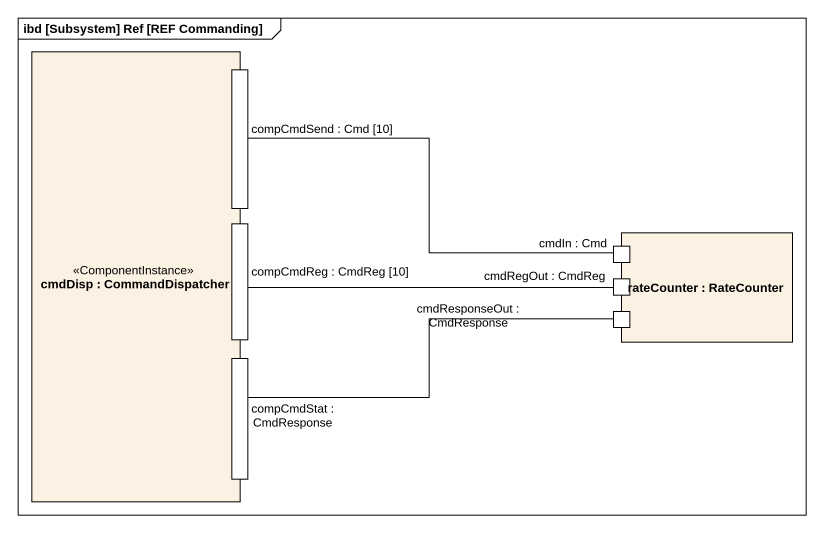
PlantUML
@startuml
mainframe ibd [Subsystem] Ref [REF Commanding]
rectangle "cmdDisp : CommandDispatcher" as cmdDisp <<ComponentInstance>> {
  port "compCmdSend : Cmd [10]" as compCmdSend_Cmd_10
  port "compCmdReg : CmdReg [10]" as compCmdReg_CmdReg_10
  port "compCmdStat : CmdResponse" as compCmdStat_CmdResponse
}
rectangle "rateCounter : RateCounter" as rateCounter {
  port "cmdIn : Cmd" as cmdIn_Cmd
  port "cmdRegOut : CmdReg" as cmdRegOut_CmdReg
  port "cmdResponseOut : CmdResponse" as cmdResponseOut_CmdResponse
}
compCmdSend_Cmd_10 -right- cmdIn_Cmd
cmdRegOut_CmdReg -left- compCmdReg_CmdReg_10
cmdResponseOut_CmdResponse -left- compCmdStat_CmdResponse
@enduml
